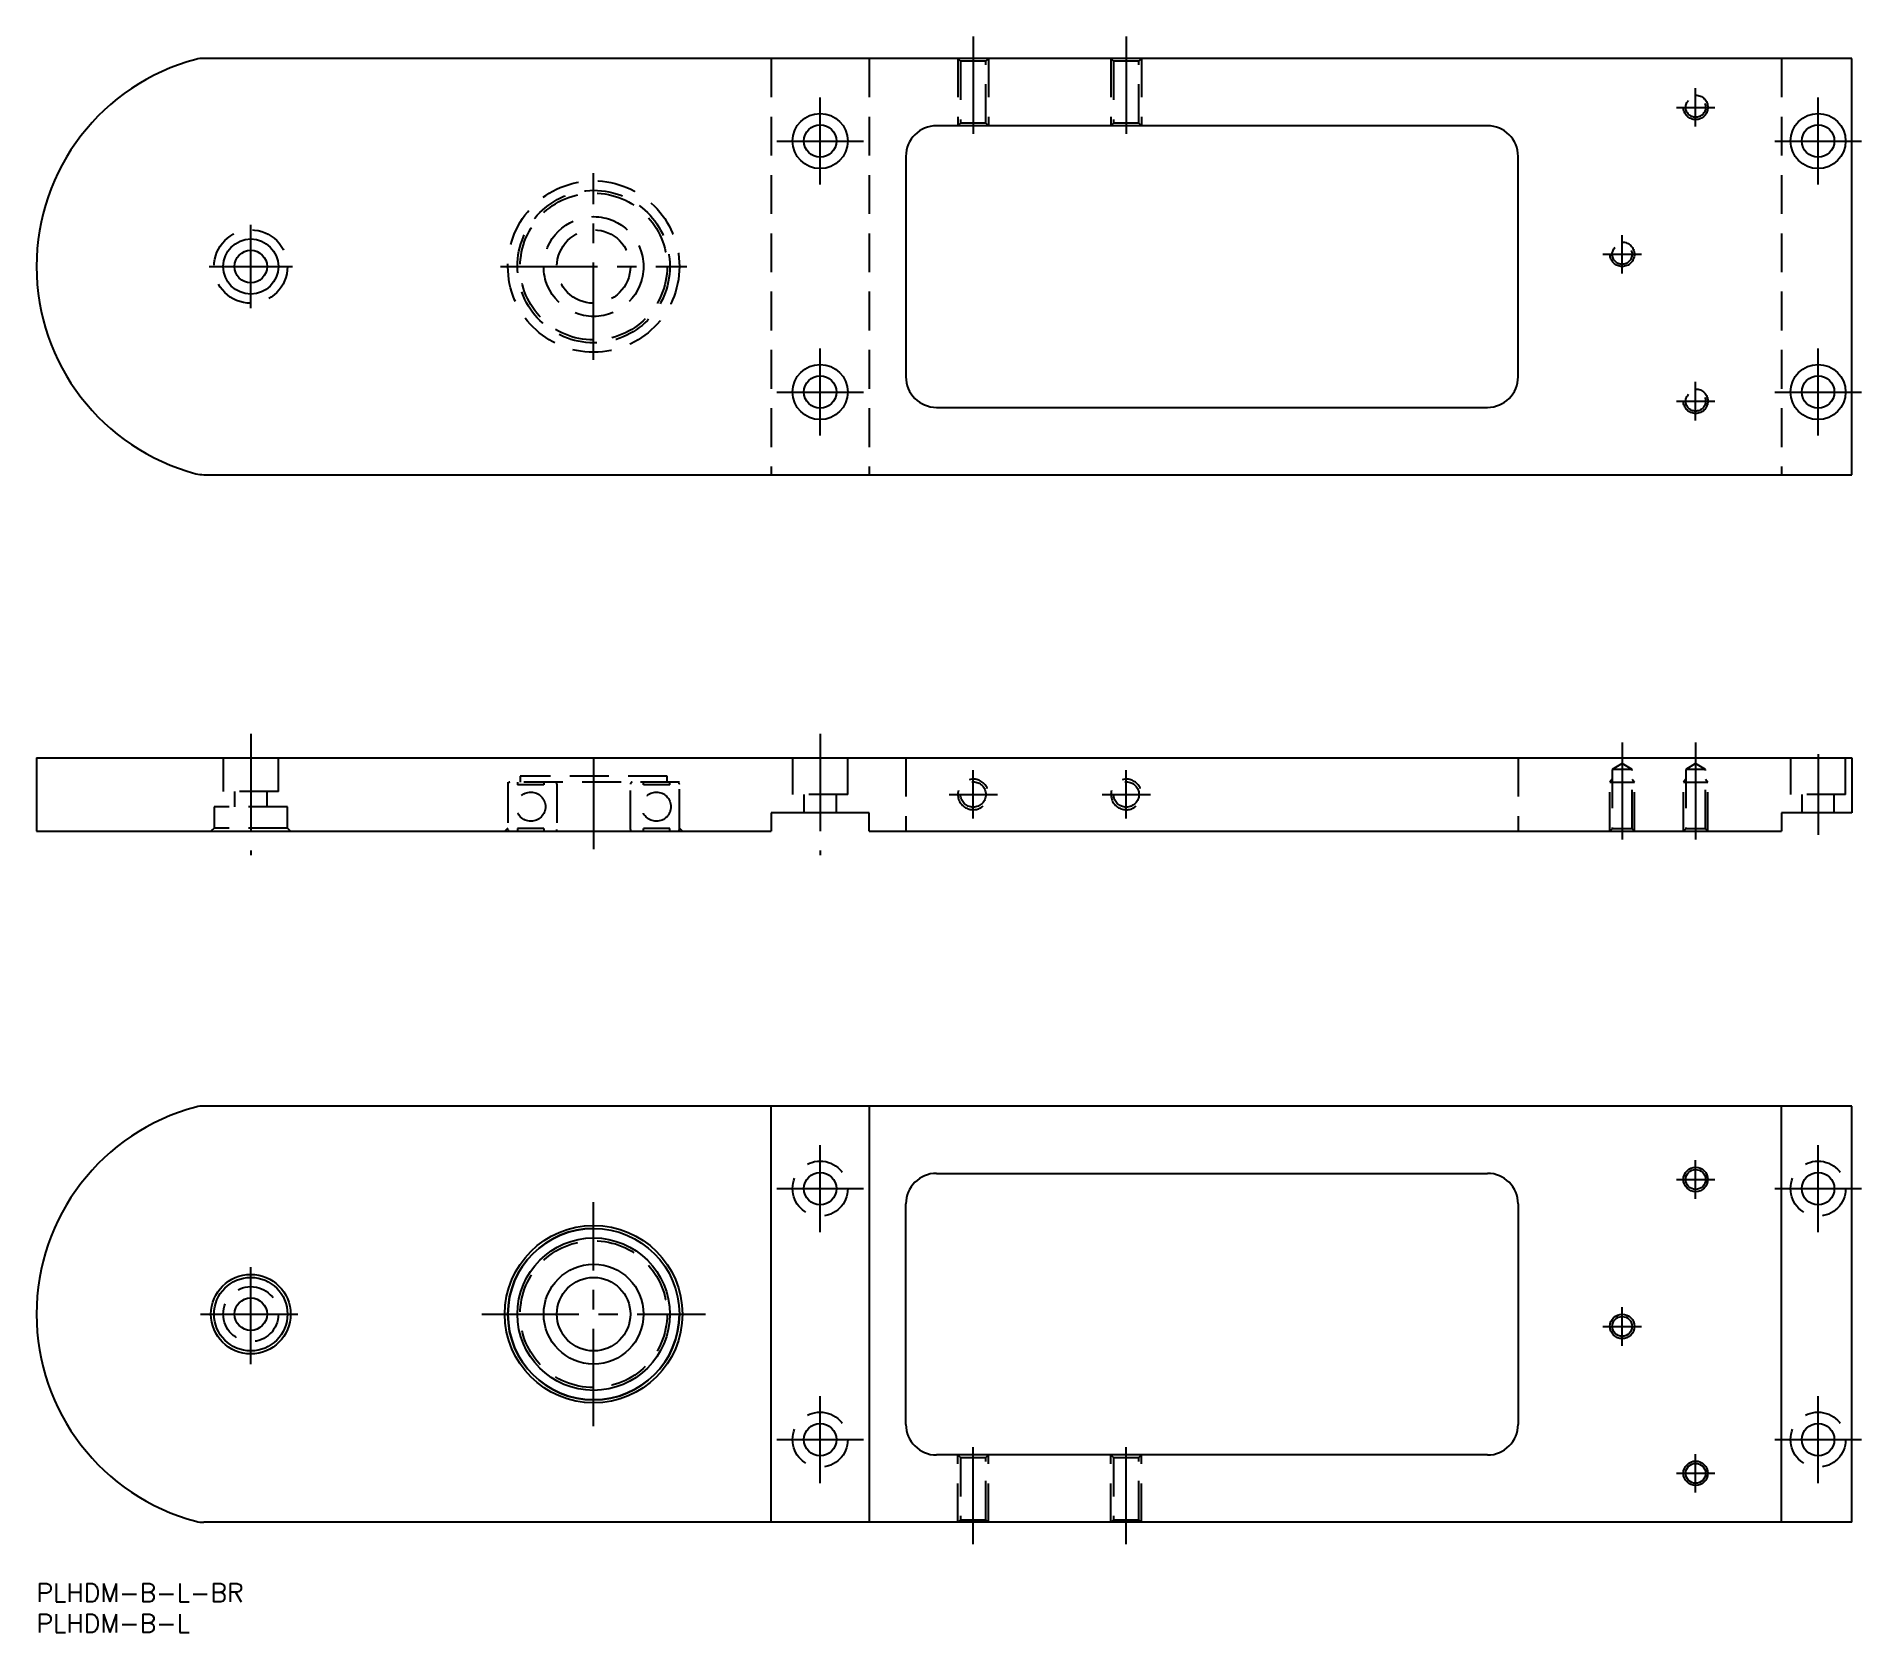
# Model space of a CAD drawing. Extents: x 0 to 298, y -8 to 253.
import ezdxf

# ---------------------------------------------------------------- set-up
doc = ezdxf.new("R2010")
doc.units = 0
doc.header["$LTSCALE"] = 0.5
doc.linetypes.add('CENTER', pattern=[50.8, 31.75, -6.35, 6.35, -6.35])
doc.linetypes.add('DASHED', pattern=[19.05, 12.7, -6.35])
for name, color, linetype in [('MSM_CENTER', 1, 'CENTER'), ('MSM_CONTINUOUS', 7, 'CONTINUOUS'), ('MSM_DASHED', 4, 'DASHED'), ('MSM_NARROW', 5, 'CONTINUOUS'), ('MSM_PART_NUMBER', 7, 'CONTINUOUS')]:
    doc.layers.add(name, color=color, linetype=linetype)
doc.styles.get("Standard").update_dxf_attribs({"font": 'txt.shx', "height": 3, "bigfont": 'bigfont.shx'})

msp = doc.modelspace()

# ---------------------------------------------------------------- linework, layer by layer
at = {"layer": 'MSM_CENTER'}
for p, q in [((153, 252.7), (153, 234.55)), ((178, 252.7), (178, 234.55)), ((128, 228.53), (128, 242.71)), ((271, 237.97), (271, 244.27)), ((291, 228.53), (291, 242.71)), ((267.85, 241.12), (274.15, 241.12)), ((120.91, 235.62), (135.09, 235.62)), ((283.91, 235.62), (298.09, 235.62)), ((91, 199.9), (91, 230.35)), ((35, 208.3), (35, 221.95)), ((259, 213.97), (259, 220.27)), ((28.18, 215.12), (41.83, 215.12)), ((75.78, 215.12), (106.22, 215.12)), ((255.85, 217.12), (262.15, 217.12)), ((128, 187.53), (128, 201.71)), ((291, 187.53), (291, 201.71)), ((120.91, 194.62), (135.09, 194.62)), ((271, 189.97), (271, 196.27)), ((283.91, 194.62), (298.09, 194.62)), ((267.85, 193.12), (274.15, 193.12)), ((35, 138.79), (35, 118.99)), ((128, 138.79), (128, 118.99)), ((259, 137.38), (259, 119.33)), ((271, 137.38), (271, 119.33)), ((91, 134.81), (91, 119.96)), ((291, 135.49), (291, 122.29)), ((153, 124.95), (153, 132.83)), ((178, 124.95), (178, 132.83)), ((149.06, 128.89), (156.94, 128.89)), ((174.06, 128.89), (181.94, 128.89)), ((128, 57.41), (128, 71.59)), ((291, 57.41), (291, 71.59)), ((271, 62.85), (271, 69.15)), ((267.85, 66), (274.15, 66)), ((120.91, 64.5), (135.09, 64.5)), ((283.91, 64.5), (298.09, 64.5)), ((91, 25.73), (91, 62.27)), ((35, 35.81), (35, 52.19)), ((259, 38.85), (259, 45.15)), ((26.81, 44), (43.19, 44)), ((72.73, 44), (109.27, 44)), ((255.85, 42), (262.15, 42)), ((128, 16.41), (128, 30.59)), ((291, 16.41), (291, 30.59)), ((153, 6.42), (153, 24.58)), ((178, 6.42), (178, 24.58)), ((120.91, 23.5), (135.09, 23.5)), ((271, 14.85), (271, 21.15)), ((283.91, 23.5), (298.09, 23.5)), ((267.85, 18), (274.15, 18))]:
    msp.add_line(p, q, dxfattribs=at)
at = {"layer": 'MSM_CONTINUOUS'}
for p, q in [((296.5, 249.12), (27.32, 249.12)), ((296.5, 181.12), (296.5, 249.12)), ((237, 238.12), (147, 238.12)), ((142, 233.12), (142, 197.12)), ((242, 197.12), (242, 233.12)), ((147, 192.12), (237, 192.12)), ((27.32, 181.12), (296.5, 181.12)), ((0, 134.89), (0, 122.89)), ((0, 134.89), (296.5, 134.89)), ((296.5, 134.89), (296.5, 125.89)), ((120, 125.89), (120, 122.89)), ((136, 125.89), (120, 125.89)), ((136, 122.89), (136, 125.89)), ((285, 125.89), (285, 122.89)), ((296.5, 125.89), (285, 125.89)), ((0, 122.89), (120, 122.89)), ((136, 122.89), (285, 122.89)), ((296.5, 78), (27.32, 78)), ((120, 10), (120, 78)), ((136, 78), (136, 10)), ((285, 10), (285, 78)), ((296.5, 10), (296.5, 78)), ((147, 67), (237, 67)), ((142, 26), (142, 62)), ((242, 62), (242, 26)), ((237, 21), (147, 21)), ((296.5, 10), (27.32, 10))]:
    msp.add_line(p, q, dxfattribs=at)
for centre, radius in [((128, 235.62), 4.5), ((291, 235.62), 4.5), ((128, 235.62), 2.65), ((291, 235.62), 2.65), ((35, 215.12), 4.5), ((35, 215.12), 2.65), ((128, 194.62), 4.5), ((128, 194.62), 2.65), ((291, 194.62), 4.5), ((291, 194.62), 2.65), ((128, 64.5), 2.65), ((271, 66), 1.62), ((291, 64.5), 2.65), ((91, 44), 14.5), ((91, 44), 14), ((91, 44), 12.45), ((91, 44), 8.15), ((35, 44), 6.5), ((35, 44), 6), ((91, 44), 6), ((35, 44), 2.65), ((259, 42), 1.62), ((128, 23.5), 2.65), ((291, 23.5), 2.65), ((271, 18), 1.62)]:
    msp.add_circle(centre, radius, dxfattribs=at)
for centre, radius, start, end in [((35, 215.12), 35, 104.8351, 255.1649), ((27.32, 244.12), 5, 90, 104.8351), ((147, 233.12), 5, 90, 180), ((237, 233.12), 5, 0, 90), ((147, 197.12), 5, 180, 270), ((237, 197.12), 5, 270, 0), ((27.32, 186.12), 5, 255.1649, 270), ((35, 44), 35, 104.8351, 255.1649), ((27.32, 73), 5, 90, 104.8351), ((147, 62), 5, 90, 180), ((237, 62), 5, 0, 90), ((91, 44), 14, 90, 0), ((147, 26), 5, 180, 270), ((237, 26), 5, 270, 0), ((27.32, 15), 5, 255.1649, 270)]:
    msp.add_arc(centre, radius, start, end, dxfattribs=at)
at = {"layer": 'MSM_DASHED'}
for p, q in [((120, 249.12), (120, 181.12)), ((136, 249.12), (136, 181.12)), ((150.5, 249.12), (150.93, 248.69)), ((150.5, 249.12), (150.5, 238.12)), ((150.93, 248.69), (150.93, 238.56)), ((155.07, 248.69), (150.93, 248.69)), ((155.07, 248.69), (155.5, 249.12)), ((155.07, 238.56), (155.07, 248.69)), ((155.5, 249.12), (155.5, 238.12)), ((175.5, 249.12), (175.93, 248.69)), ((175.5, 249.12), (175.5, 238.12)), ((175.93, 248.69), (175.93, 238.56)), ((180.07, 248.69), (175.93, 248.69)), ((180.07, 248.69), (180.5, 249.12)), ((180.07, 238.56), (180.07, 248.69)), ((180.5, 249.12), (180.5, 238.12)), ((285, 249.12), (285, 181.12)), ((150.93, 238.56), (150.5, 238.12)), ((155.07, 238.56), (150.93, 238.56)), ((155.5, 238.12), (155.07, 238.56)), ((175.93, 238.56), (175.5, 238.12)), ((180.07, 238.56), (175.93, 238.56)), ((180.5, 238.12), (180.07, 238.56)), ((30.5, 134.89), (30.5, 129.39)), ((39.5, 129.39), (39.5, 134.89)), ((123.5, 134.89), (123.5, 128.89)), ((132.5, 128.89), (132.5, 134.89)), ((142, 134.89), (142, 122.89)), ((242, 134.89), (242, 122.89)), ((286.5, 134.89), (286.5, 128.89)), ((295.5, 128.89), (295.5, 134.89)), ((79, 131.89), (79, 130.89)), ((103, 131.89), (79, 131.89)), ((103, 130.89), (103, 131.89)), ((257.38, 131.39), (257, 130.89)), ((259, 133.92), (257.38, 132.99)), ((257.38, 132.99), (257.38, 123.27)), ((260.62, 132.99), (257.38, 132.99)), ((260.62, 132.99), (259, 133.92)), ((260.62, 123.27), (260.62, 132.99)), ((260.62, 131.39), (261, 130.89)), ((269.38, 131.39), (269, 130.89)), ((271, 133.92), (269.38, 132.99)), ((269.38, 132.99), (269.38, 123.27)), ((272.62, 132.99), (269.38, 132.99)), ((272.62, 132.99), (271, 133.92)), ((272.62, 123.27), (272.62, 132.99)), ((272.62, 131.39), (273, 130.89)), ((39.5, 129.39), (30.5, 129.39)), ((32.35, 129.39), (32.35, 126.89)), ((37.65, 126.89), (37.65, 129.39)), ((77, 130.89), (77, 123.39)), ((105, 130.89), (77, 130.89)), ((77, 130.59), (77, 123.19)), ((78.55, 130.89), (78.55, 130.45)), ((82.85, 130.45), (78.55, 130.45)), ((82.85, 130.89), (82.85, 130.45)), ((85, 130.59), (85, 123.19)), ((97, 123.19), (97, 130.59)), ((99.15, 130.45), (99.15, 130.89)), ((103.45, 130.45), (99.15, 130.45)), ((103.45, 130.45), (103.45, 130.89)), ((105, 123.39), (105, 130.89)), ((105, 123.19), (105, 130.59)), ((132.5, 128.89), (123.5, 128.89)), ((125.35, 128.89), (125.35, 125.89)), ((130.65, 125.89), (130.65, 128.89)), ((257, 122.89), (257, 130.89)), ((257, 130.89), (261, 130.89)), ((261, 122.89), (261, 130.89)), ((269, 122.89), (269, 130.89)), ((269, 130.89), (273, 130.89)), ((273, 122.89), (273, 130.89)), ((295.5, 128.89), (286.5, 128.89)), ((288.35, 128.89), (288.35, 125.89)), ((293.65, 125.89), (293.65, 128.89)), ((29, 126.89), (29, 123.39)), ((41, 126.89), (29, 126.89)), ((41, 123.39), (41, 126.89)), ((29, 123.39), (28.5, 122.89)), ((41, 123.39), (29, 123.39)), ((41.5, 122.89), (41, 123.39)), ((77, 123.39), (76.5, 122.89)), ((78.55, 123.32), (78.55, 122.89)), ((82.85, 123.32), (78.55, 123.32)), ((82.85, 123.32), (82.85, 122.89)), ((99.15, 122.89), (99.15, 123.32)), ((103.45, 123.32), (99.15, 123.32)), ((103.45, 122.89), (103.45, 123.32)), ((105.5, 122.89), (105, 123.39)), ((257.38, 123.27), (257, 122.89)), ((260.62, 123.27), (257.38, 123.27)), ((261, 122.89), (260.62, 123.27)), ((269.38, 123.27), (269, 122.89)), ((272.62, 123.27), (269.38, 123.27)), ((273, 122.89), (272.62, 123.27)), ((150.5, 21), (150.93, 20.57)), ((150.5, 10), (150.5, 21)), ((155.07, 20.57), (155.5, 21)), ((155.5, 10), (155.5, 21)), ((175.5, 21), (175.93, 20.57)), ((175.5, 10), (175.5, 21)), ((180.07, 20.57), (180.5, 21)), ((180.5, 10), (180.5, 21)), ((150.93, 20.57), (150.93, 10.43)), ((150.93, 20.57), (155.07, 20.57)), ((155.07, 10.43), (155.07, 20.57)), ((175.93, 20.57), (175.93, 10.43)), ((175.93, 20.57), (180.07, 20.57)), ((180.07, 10.43), (180.07, 20.57)), ((150.93, 10.43), (150.5, 10)), ((150.93, 10.43), (155.07, 10.43)), ((155.5, 10), (155.07, 10.43)), ((175.93, 10.43), (175.5, 10)), ((175.93, 10.43), (180.07, 10.43)), ((180.5, 10), (180.07, 10.43))]:
    msp.add_line(p, q, dxfattribs=at)
for centre, radius in [((271, 241.12), 2), ((271, 241.12), 1.62), ((91, 215.12), 14), ((91, 215.12), 12.45), ((91, 215.12), 12), ((35, 215.12), 6), ((91, 215.12), 8.15), ((91, 215.12), 6), ((259, 217.12), 2), ((259, 217.12), 1.62), ((271, 193.12), 2), ((271, 193.12), 1.62), ((80.75, 126.89), 2.38), ((101.25, 126.89), 2.38), ((153, 128.89), 2.07), ((178, 128.89), 2.07), ((128, 64.5), 4.5), ((291, 64.5), 4.5), ((91, 44), 12), ((35, 44), 4.5), ((128, 23.5), 4.5), ((291, 23.5), 4.5)]:
    msp.add_circle(centre, radius, dxfattribs=at)
for centre, radius, start, end in [((153, 128.89), 2.5, 165, 105), ((178, 128.89), 2.5, 165, 105), ((77.3, 130.59), 0.3, 90, 180), ((84.7, 130.59), 0.3, 0, 90), ((97.3, 130.59), 0.3, 90, 180), ((104.7, 130.59), 0.3, 0, 90), ((77.3, 123.19), 0.3, 180, 270), ((84.7, 123.19), 0.3, 270, 0), ((97.3, 123.19), 0.3, 180, 270), ((104.7, 123.19), 0.3, 270, 0)]:
    msp.add_arc(centre, radius, start, end, dxfattribs=at)
at = {"layer": 'MSM_NARROW'}
for centre in [(271, 66), (259, 42), (271, 18)]:
    msp.add_circle(centre, 2, dxfattribs=at)

# ---------------------------------------------------------------- texts
at = {"layer": 'MSM_PART_NUMBER'}
for s, p in [('PLHDM-B-L-BR', (0, -3)), ('PLHDM-B-L', (0, -8))]:
    msp.add_text(s, height=3, dxfattribs=at).set_placement(p)

doc.saveas('drawing.dxf')
